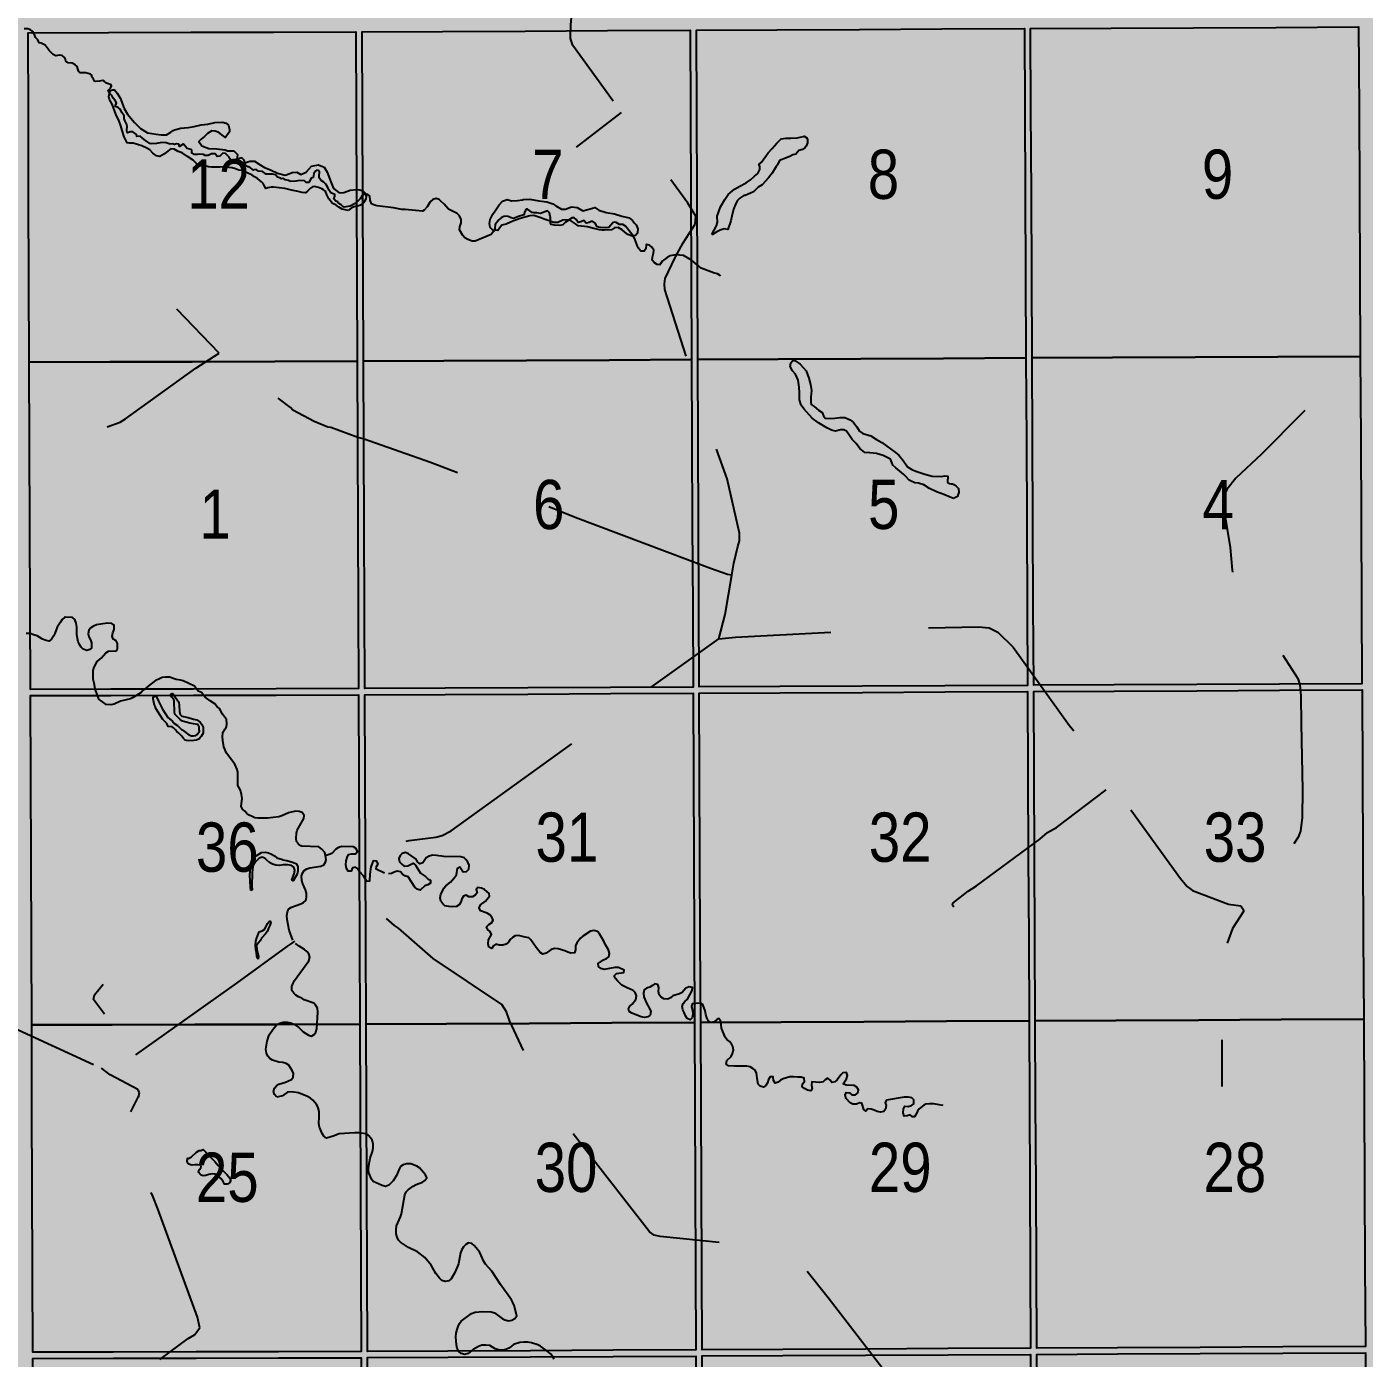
# Model space of a CAD drawing. Extents: x 403018 to 417191, y 6033193 to 6042673.
# Drawn here: x 415282.3 to 415499.8, y 6037159.3 to 6037375.8 of the extents above; entities that cross this region are included whole.
import ezdxf

# ---------------------------------------------------------------- set-up
doc = ezdxf.new("R2010")
doc.units = 0
doc.header["$LTSCALE"] = 5
doc.linetypes.add('DASHED2', pattern=[9.525, 6.35, -3.175])
for name, color, linetype in [('Quarters', 8, 'Continuous'), ('RoadSeg', 57, 'DASHED2'), ('T-WATER', 160, 'Continuous')]:
    doc.layers.add(name, color=color, linetype=linetype)
doc.layers.add('ROUTE-MAP-BACKGROUND-H', color=7, linetype='Continuous', true_color=0xf0ebff)
doc.styles.add('120', font='ARIALN.TTF', dxfattribs={"height": 13})

msp = doc.modelspace()

# ---------------------------------------------------------------- hatches: boundary and pattern name
at = {"layer": 'ROUTE-MAP-BACKGROUND-H'}
h = msp.add_hatch(color=256, dxfattribs=at)
h.dxf.hatch_style = 1
h.paths.add_polyline_path([(412923.423, 6037807.465), (416092.9, 6037807.465), (416092.9, 6035965.758), (412923.423, 6035965.758)])

# ---------------------------------------------------------------- linework, layer by layer
at = {"layer": 'Quarters'}
for points in [[(415335.998, 6037334.783), (415336.052, 6037321.391), (415322.637, 6037321.36), (415309.222, 6037321.329), (415295.807, 6037321.298), (415282.728, 6037321.267), (415282.678, 6037334.657), (415282.629, 6037348.046), (415282.58, 6037361.436), (415282.53, 6037374.826), (415295.605, 6037374.858), (415309.016, 6037374.891), (415322.426, 6037374.924), (415335.836, 6037374.957), (415335.89, 6037361.565), (415335.944, 6037348.174), (415335.998, 6037334.783)], [(415350.142, 6037321.461), (415337.056, 6037321.396), (415337.002, 6037334.788), (415336.948, 6037348.179), (415336.894, 6037361.57), (415336.84, 6037374.962), (415349.922, 6037375.027), (415363.339, 6037375.094), (415376.756, 6037375.161), (415390.173, 6037375.228), (415390.231, 6037361.837), (415390.29, 6037348.445), (415390.348, 6037335.053), (415390.407, 6037321.662), (415376.985, 6037321.595), (415363.564, 6037321.528), (415350.142, 6037321.461)], [(415404.498, 6037321.732), (415391.411, 6037321.667), (415391.353, 6037335.058), (415391.294, 6037348.45), (415391.236, 6037361.842), (415391.177, 6037375.233), (415404.259, 6037375.299), (415417.676, 6037375.366), (415431.093, 6037375.433), (415444.51, 6037375.5), (415444.573, 6037362.108), (415444.636, 6037348.716), (415444.699, 6037335.324), (415444.762, 6037321.932), (415431.341, 6037321.865), (415417.919, 6037321.799), (415404.498, 6037321.732)], [(415499.05, 6037335.585), (415499.118, 6037322.195), (415485.696, 6037322.13), (415472.275, 6037322.065), (415458.853, 6037322), (415445.766, 6037321.937), (415445.703, 6037335.329), (415445.64, 6037348.721), (415445.577, 6037362.113), (415445.514, 6037375.505), (415458.596, 6037375.566), (415472.013, 6037375.628), (415485.429, 6037375.69), (415498.846, 6037375.753), (415498.914, 6037362.363), (415498.982, 6037348.974), (415499.05, 6037335.585)], [(415404.734, 6037268.5), (415391.643, 6037268.435), (415391.586, 6037281.492), (415391.528, 6037294.883), (415391.47, 6037308.275), (415391.411, 6037321.667), (415404.498, 6037321.732), (415417.919, 6037321.799), (415431.341, 6037321.865), (415444.762, 6037321.932), (415444.825, 6037308.54), (415444.888, 6037295.148), (415444.951, 6037281.756), (415445.012, 6037268.699), (415431.586, 6037268.633), (415418.161, 6037268.566), (415404.734, 6037268.5)], [(415459.108, 6037268.77), (415446.017, 6037268.704), (415445.955, 6037281.761), (415445.892, 6037295.153), (415445.829, 6037308.545), (415445.766, 6037321.937), (415458.853, 6037322), (415472.275, 6037322.065), (415485.696, 6037322.13), (415499.118, 6037322.195), (415499.186, 6037308.806), (415499.254, 6037295.416), (415499.322, 6037282.027), (415499.388, 6037268.973), (415485.961, 6037268.905), (415472.535, 6037268.837), (415459.108, 6037268.77)], [(415336.213, 6037281.217), (415336.266, 6037268.161), (415322.846, 6037268.131), (415309.427, 6037268.102), (415296.008, 6037268.072), (415282.924, 6037268.043), (415282.876, 6037281.098), (415282.826, 6037294.488), (415282.777, 6037307.877), (415282.728, 6037321.267), (415295.807, 6037321.298), (415309.222, 6037321.329), (415322.637, 6037321.36), (415336.052, 6037321.391), (415336.105, 6037308), (415336.159, 6037294.608), (415336.213, 6037281.217)], [(415350.361, 6037268.23), (415337.27, 6037268.166), (415337.217, 6037281.222), (415337.164, 6037294.613), (415337.11, 6037308.005), (415337.056, 6037321.396), (415350.142, 6037321.461), (415363.564, 6037321.528), (415376.985, 6037321.595), (415390.407, 6037321.662), (415390.465, 6037308.27), (415390.524, 6037294.878), (415390.582, 6037281.487), (415390.639, 6037268.43), (415377.213, 6037268.363), (415363.787, 6037268.297), (415350.361, 6037268.23)], [(415404.978, 6037213.94), (415391.882, 6037213.875), (415391.823, 6037227.264), (415391.765, 6037240.653), (415391.706, 6037254.042), (415391.648, 6037267.431), (415404.739, 6037267.495), (415418.165, 6037267.562), (415431.591, 6037267.628), (415445.017, 6037267.695), (415445.08, 6037254.306), (415445.144, 6037240.917), (415445.207, 6037227.528), (415445.27, 6037214.14), (415431.839, 6037214.073), (415418.409, 6037214.007), (415404.978, 6037213.94)], [(415459.371, 6037214.21), (415446.275, 6037214.145), (415446.211, 6037227.533), (415446.148, 6037240.922), (415446.085, 6037254.311), (415446.022, 6037267.7), (415459.113, 6037267.765), (415472.54, 6037267.833), (415485.966, 6037267.9), (415499.393, 6037267.968), (415499.461, 6037254.579), (415499.529, 6037241.191), (415499.597, 6037227.802), (415499.665, 6037214.413), (415486.234, 6037214.345), (415472.802, 6037214.278), (415459.371, 6037214.21)], [(415336.431, 6037226.989), (415336.485, 6037213.601), (415323.061, 6037213.571), (415309.636, 6037213.541), (415296.212, 6037213.512), (415283.123, 6037213.483), (415283.074, 6037226.872), (415283.025, 6037240.261), (415282.976, 6037253.65), (415282.927, 6037267.039), (415296.012, 6037267.068), (415309.431, 6037267.097), (415322.85, 6037267.127), (415336.27, 6037267.156), (415336.323, 6037253.767), (415336.377, 6037240.378), (415336.431, 6037226.989)], [(415350.585, 6037213.67), (415337.489, 6037213.605), (415337.435, 6037226.995), (415337.381, 6037240.383), (415337.328, 6037253.772), (415337.274, 6037267.161), (415350.365, 6037267.226), (415363.791, 6037267.293), (415377.217, 6037267.359), (415390.643, 6037267.426), (415390.702, 6037254.037), (415390.76, 6037240.648), (415390.819, 6037227.259), (415390.877, 6037213.87), (415377.447, 6037213.804), (415364.016, 6037213.737), (415350.585, 6037213.67)], [(415336.646, 6037173.434), (415336.698, 6037160.38), (415323.269, 6037160.35), (415309.84, 6037160.32), (415296.411, 6037160.291), (415283.318, 6037160.262), (415283.27, 6037173.316), (415283.268, 6037173.784), (415283.221, 6037186.705), (415283.172, 6037200.094), (415283.123, 6037213.483), (415296.212, 6037213.512), (415309.636, 6037213.541), (415323.061, 6037213.571), (415336.485, 6037213.601), (415336.538, 6037200.212), (415336.592, 6037186.823), (415336.646, 6037173.434)], [(415350.803, 6037160.45), (415337.702, 6037160.385), (415337.65, 6037173.439), (415337.596, 6037186.828), (415337.543, 6037200.217), (415337.489, 6037213.605), (415350.585, 6037213.67), (415364.016, 6037213.737), (415377.447, 6037213.804), (415390.877, 6037213.87), (415390.936, 6037200.481), (415390.994, 6037187.092), (415391.053, 6037173.703), (415391.11, 6037160.65), (415377.674, 6037160.583), (415364.239, 6037160.516), (415350.803, 6037160.45)], [(415405.215, 6037160.72), (415392.114, 6037160.655), (415392.057, 6037173.708), (415391.999, 6037187.097), (415391.94, 6037200.486), (415391.882, 6037213.875), (415404.978, 6037213.94), (415418.409, 6037214.007), (415431.839, 6037214.073), (415445.27, 6037214.14), (415445.334, 6037200.751), (415445.397, 6037187.362), (415445.46, 6037173.973), (415445.522, 6037160.92), (415432.086, 6037160.853), (415418.651, 6037160.786), (415405.215, 6037160.72)], [(415459.627, 6037160.99), (415446.526, 6037160.925), (415446.464, 6037173.978), (415446.401, 6037187.367), (415446.338, 6037200.756), (415446.275, 6037214.145), (415459.371, 6037214.21), (415472.802, 6037214.278), (415486.234, 6037214.345), (415499.665, 6037214.413), (415499.733, 6037201.024), (415499.801, 6037187.635), (415499.869, 6037174.247), (415499.936, 6037161.193), (415486.499, 6037161.125), (415473.063, 6037161.058), (415459.627, 6037160.99)], [(415336.863, 6037119.209), (415336.917, 6037105.82), (415323.483, 6037105.79), (415310.05, 6037105.76), (415296.616, 6037105.73), (415283.517, 6037105.701), (415283.468, 6037119.09), (415283.419, 6037132.479), (415283.37, 6037145.868), (415283.321, 6037159.257), (415296.415, 6037159.286), (415309.844, 6037159.316), (415323.273, 6037159.346), (415336.702, 6037159.375), (415336.756, 6037145.986), (415336.81, 6037132.598), (415336.863, 6037119.209)], [(415351.027, 6037105.89), (415337.921, 6037105.825), (415337.868, 6037119.214), (415337.814, 6037132.603), (415337.76, 6037145.992), (415337.706, 6037159.38), (415350.807, 6037159.445), (415364.243, 6037159.512), (415377.679, 6037159.579), (415391.114, 6037159.645), (415391.173, 6037146.257), (415391.231, 6037132.868), (415391.29, 6037119.479), (415391.348, 6037106.09), (415377.908, 6037106.023), (415364.467, 6037105.956), (415351.027, 6037105.89)], [(415405.458, 6037106.16), (415392.353, 6037106.095), (415392.294, 6037119.484), (415392.236, 6037132.873), (415392.177, 6037146.262), (415392.119, 6037159.65), (415405.219, 6037159.715), (415418.655, 6037159.782), (415432.091, 6037159.849), (415445.527, 6037159.915), (415445.59, 6037146.527), (415445.653, 6037133.138), (415445.716, 6037119.749), (415445.78, 6037106.36), (415432.339, 6037106.294), (415418.899, 6037106.227), (415405.458, 6037106.16)], [(415459.89, 6037106.431), (415446.784, 6037106.365), (415446.721, 6037119.754), (415446.657, 6037133.143), (415446.594, 6037146.532), (415446.531, 6037159.92), (415459.632, 6037159.986), (415473.068, 6037160.053), (415486.504, 6037160.121), (415499.941, 6037160.189), (415500.009, 6037146.8), (415500.077, 6037133.411), (415500.145, 6037120.022), (415500.213, 6037106.634), (415486.772, 6037106.566), (415473.331, 6037106.498), (415459.89, 6037106.431)]]:
    msp.add_lwpolyline(points, close=True, dxfattribs=at)
at = {"layer": 'RoadSeg'}
for p, q in [((415371.69, 6037356.224), (415379.016, 6037361.852)), ((415299.23, 6037199.348), (415300.528, 6037201.946))]:
    msp.add_line(p, q, dxfattribs=at)
at = {"layer": 'RoadSeg', "flags": 128}
for points in [[(415394.834, 6037276.271), (415395.866, 6037280.234), (415396.932, 6037286.627), (415397.298, 6037288.592), (415397.947, 6037291.291), (415398.197, 6037292.222), (415398.197, 6037293.421), (415396.166, 6037302.278), (415393.202, 6037310.637), (415386.076, 6037333.081), (415385.976, 6037333.98), (415386.109, 6037334.846), (415387.741, 6037338.276), (415389.039, 6037340.673), (415390.971, 6037343.704), (415391.104, 6037344.969), (415389.805, 6037347.1), (415379.016, 6037361.852), (415371.091, 6037372.741), (415370.725, 6037373.907), (415370.758, 6037376.104), (415371.557, 6037384.862), (415371.557, 6037386.694), (415372.955, 6037408.405)], [(415295.4, 6037310.737), (415297.498, 6037311.503), (415298.364, 6037312.035), (415309.819, 6037320.26), (415313.582, 6037322.691), (415306.222, 6037330.384), (415305.057, 6037332.315), (415303.492, 6037332.049), (415301.594, 6037331.449), (415299.995, 6037330.783), (415297.731, 6037330.151), (415297.298, 6037330.117), (415294.667, 6037329.318), (415294.168, 6037329.518), (415293.835, 6037330.35)], [(415529.532, 6037279.768), (415531.863, 6037279.668), (415543.052, 6037280.134), (415536.459, 6037289.558), (415518.41, 6037315.998), (415517.777, 6037317.13), (415514.547, 6037320.793), (415511.617, 6037323.757), (415510.751, 6037324.49), (415509.119, 6037325.488), (415506.322, 6037326.82), (415505.223, 6037327.087), (415504.524, 6037327.02), (415503.292, 6037326.288), (415489.739, 6037313.034), (415483.045, 6037306.274), (415478.883, 6037302.412), (415477.418, 6037300.547), (415476.818, 6037299.215), (415476.752, 6037298.382), (415477.95, 6037291.123), (415478.283, 6037287.426), (415478.683, 6037285.795), (415483.245, 6037278.735), (415483.978, 6037277.303), (415484.444, 6037276.837), (415488.973, 6037269.811), (415489.306, 6037268.778), (415489.439, 6037267.014), (415489.506, 6037262.451), (415489.706, 6037251.729), (415489.639, 6037247.2), (415489.406, 6037244.969), (415489.04, 6037244.004), (415487.841, 6037242.272), (415483.778, 6037237.343), (415480.448, 6037233.514), (415479.716, 6037232.848)], [(415396.932, 6037286.627), (415396.266, 6037286.727), (415393.502, 6037287.726), (415371.49, 6037296.018), (415365.596, 6037298.349), (415362.2, 6037299.548), (415347.947, 6037304.909), (415337.025, 6037308.772), (415336.126, 6037309.005), (415331.73, 6037310.637), (415331.264, 6037310.67), (415329.066, 6037311.602), (415325.57, 6037313.467), (415325.203, 6037313.867), (415313.582, 6037322.691)], [(415371.331, 6037049.868), (415370.625, 6037058.023), (415370.592, 6037058.889), (415370.891, 6037059.422), (415371.924, 6037059.588), (415381.214, 6037058.989), (415381.78, 6037059.155), (415387.175, 6037058.955), (415388.207, 6037059.055), (415389.672, 6037058.822), (415423.206, 6037057.423), (415424.304, 6037057.657), (415425.77, 6037058.955), (415426.602, 6037059.988), (415428.534, 6037063.384), (415429.532, 6037064.583), (415430.298, 6037065.249), (415431.597, 6037066.381), (415443.985, 6037075.439), (415470.225, 6037094.42), (415461.501, 6037105.709), (415460.901, 6037106.241), (415459.403, 6037108.439), (415438.357, 6037135.745), (415412.583, 6037169.112), (415408.221, 6037174.573), (415406.655, 6037176.138), (415405.523, 6037176.904), (415404.324, 6037177.303), (415397.098, 6037177.87), (415385.277, 6037179.068), (415384.344, 6037179.302), (415383.545, 6037179.834), (415366.962, 6037201.113), (415365.23, 6037204.31), (415363.665, 6037208.106), (415360.801, 6037214.2), (415360.335, 6037215.632), (415359.569, 6037216.797), (415348.414, 6037224.29), (415342.753, 6037229.218), (415342.087, 6037229.651), (415338.191, 6037233.181), (415338.89, 6037233.68), (415339.956, 6037235.345), (415340.588, 6037237.31), (415340.688, 6037237.676), (415340.888, 6037238.343), (415340.988, 6037238.642), (415341.92, 6037241.839), (415342.653, 6037242.838), (415343.485, 6037243.271), (415344.484, 6037243.471), (415348.813, 6037244.004), (415349.846, 6037244.303), (415351.311, 6037245.036), (415374.62, 6037261.819), (415394.834, 6037276.271), (415397.531, 6037276.537), (415424.504, 6037277.969), (415437.025, 6037278.236), (415438.79, 6037278.036), (415440.188, 6037277.37), (415442.686, 6037274.906), (415451.81, 6037262.252), (415453.309, 6037260.354), (415453.808, 6037259.954), (415454.175, 6037259.122), (415458.903, 6037252.528), (415469.859, 6037237.277), (415470.991, 6037235.978), (415471.824, 6037235.345), (415477.684, 6037233.114), (415479.716, 6037232.848), (415480.149, 6037232.215), (415480.148, 6037231.916), (415478.35, 6037229.185), (415476.685, 6037224.523), (415476.419, 6037221.959), (415476.585, 6037220.593), (415476.619, 6037203.477)], [(415433.062, 6037232.615), (415432.796, 6037232.948), (415432.896, 6037233.281), (415435.36, 6037235.212), (415436.725, 6037236.111), (415447.015, 6037243.67), (415448.28, 6037244.769), (415449.712, 6037245.602), (415458.903, 6037252.528)], [(415300.062, 6037208.605), (415316.479, 6037220.294), (415324.671, 6037226.255), (415325.47, 6037226.801), (415326.01, 6037227.169), (415333.096, 6037232.082), (415334.794, 6037232.582), (415337.558, 6037232.815), (415338.191, 6037233.181)], [(415268.794, 6037224.057), (415267.794, 6037223.491), (415272.889, 6037218.629), (415277.218, 6037214.766), (415280.249, 6037213.034), (415294.468, 6037206.441), (415296.199, 6037206.674), (415297.631, 6037207.074), (415300.062, 6037208.605), (415293.169, 6037217.63), (415293.335, 6037218.362), (415294.734, 6037220.127)], [(415299.296, 6037125.955), (415298.164, 6037127.686), (415292.27, 6037134.879), (415289.14, 6037138.975), (415287.308, 6037141.673), (415285.51, 6037143.637), (415284.844, 6037144.669), (415287.142, 6037146.568), (415296.266, 6037153.394), (415308.587, 6037162.518), (415309.586, 6037163.118), (415310.452, 6037164.217), (415310.086, 6037165.982), (415303.625, 6037183.597), (415302.793, 6037185.628), (415300.628, 6037191.456), (415300.229, 6037193.454), (415300.528, 6037201.946), (415300.628, 6037202.511), (415300.395, 6037202.978), (415295.9, 6037205.342), (415294.468, 6037206.441)]]:
    msp.add_lwpolyline(points, dxfattribs=at)
at = {"layer": 'T-WATER'}
for points in [[(415395.113, 6037335.256), (415395.055, 6037335.356), (415394.636, 6037335.629), (415393.944, 6037335.753), (415391.972, 6037336.557), (415391.557, 6037336.836), (415390.39, 6037337.814), (415389.107, 6037338.603), (415387.778, 6037338.707), (415386.912, 6037338.519), (415386.418, 6037338.257), (415385.603, 6037337.657), (415385.376, 6037337.213), (415385.241, 6037337.098), (415384.799, 6037337.14), (415384.361, 6037337.382), (415383.988, 6037337.836), (415384.031, 6037338.332), (415384.233, 6037338.958), (415384.255, 6037339.463), (415383.953, 6037339.963), (415383.577, 6037340.27), (415383.14, 6037340.38), (415383.046, 6037340.325), (415382.98, 6037339.701), (415382.699, 6037339.315), (415382.223, 6037339.312), (415382.088, 6037339.379), (415381.796, 6037339.77), (415381.576, 6037340.219), (415381.156, 6037341.291), (415380.91, 6037341.784), (415379.658, 6037343.385), (415379.22, 6037343.612), (415378.677, 6037343.624), (415378.169, 6037343.949), (415377.883, 6037344.021), (415377.617, 6037343.912), (415376.954, 6037343.173), (415376.864, 6037343.136), (415376.368, 6037343.097), (415375.572, 6037343.122), (415375.073, 6037343.256), (415374.739, 6037343.832), (415374.329, 6037344.116), (415374.084, 6037344.125), (415373.731, 6037343.961), (415373.288, 6037343.877), (415372.909, 6037344.271), (415372.404, 6037344.047), (415371.961, 6037343.965), (415371.622, 6037344.453), (415371.276, 6037344.769), (415370.999, 6037344.744), (415369.921, 6037344.016), (415369.449, 6037343.606), (415368.97, 6037343.466), (415368.142, 6037343.502), (415367.595, 6037343.637), (415367.488, 6037343.871), (415367.458, 6037344.788), (415367.405, 6037344.919), (415367.321, 6037345.522), (415366.995, 6037345.844), (415365.819, 6037345.448), (415365.238, 6037345.557), (415364.736, 6037345.552), (415364.467, 6037345.608), (415363.705, 6037346.103), (415363.514, 6037346.126), (415363.298, 6037345.771), (415363.133, 6037345.21), (415362.085, 6037344.905), (415361.616, 6037344.642), (415361.453, 6037344.608), (415361.047, 6037344.709), (415360.594, 6037344.913), (415360.096, 6037344.985), (415359.859, 6037344.938), (415359.47, 6037344.73), (415359.094, 6037344.42), (415358.461, 6037343.661), (415358.401, 6037342.959), (415358.216, 6037342.495), (415357.822, 6037342.008), (415355.243, 6037340.939), (415354.73, 6037340.938), (415354.048, 6037341.187), (415353.558, 6037341.479), (415353.23, 6037341.853), (415352.666, 6037342.748), (415352.726, 6037343.241), (415352.97, 6037343.925), (415352.943, 6037344.426), (415352.681, 6037345.042), (415352.27, 6037345.411), (415350.871, 6037346.122), (415350.167, 6037346.968), (415349.595, 6037347.51), (415349.358, 6037347.685), (415348.879, 6037347.838), (415348.351, 6037347.699), (415347.893, 6037347.332), (415347.393, 6037346.521), (415346.955, 6037345.957), (415346.649, 6037345.816), (415343.85, 6037346.095), (415343.302, 6037346.101), (415341.932, 6037346.333), (415339.31, 6037346.658), (415338.831, 6037346.791), (415338.376, 6037347.001), (415338.144, 6037347.607), (415338.078, 6037348.251), (415337.798, 6037348.503), (415337.497, 6037348.558), (415337.186, 6037348.547), (415336.868, 6037348.349), (415336.772, 6037348.253), (415336.546, 6037347.804), (415335.838, 6037347.116), (415334.915, 6037346.593), (415333.914, 6037346.464), (415333.744, 6037346.507), (415333.416, 6037346.855), (415332.961, 6037347.1), (415332.877, 6037347.319), (415332.579, 6037347.41), (415332.219, 6037347.784), (415332.396, 6037348.22), (415332.425, 6037348.529), (415331.772, 6037348.784), (415331.414, 6037349.248), (415331.194, 6037349.761), (415330.938, 6037350.176), (415330.62, 6037350.526), (415330.187, 6037350.811), (415329.96, 6037351.049), (415329.871, 6037351.213), (415329.852, 6037351.51), (415329.888, 6037352.223), (415329.753, 6037352.391), (415329.464, 6037352.446), (415329.272, 6037352.309), (415328.974, 6037351.917), (415328.902, 6037351.282), (415328.555, 6037351.143), (415328.26, 6037350.552), (415328.162, 6037350.471), (415327.759, 6037350.492), (415327.471, 6037350.732), (415326.669, 6037350.775), (415326.075, 6037350.677), (415325.197, 6037350.654), (415324.875, 6037350.806), (415324.405, 6037350.898), (415324.351, 6037350.886), (415323.939, 6037351.142), (415323.695, 6037351.035), (415323.554, 6037351.154), (415323.086, 6037351.334), (415322.748, 6037351.73), (415322.258, 6037351.814), (415321.269, 6037351.815), (415320.656, 6037352.26), (415320.018, 6037352.299), (415319.632, 6037352.588), (415319.251, 6037352.549), (415319.169, 6037352.464), (415318.495, 6037353.022), (415318.286, 6037353.027), (415317.921, 6037353.158), (415317.647, 6037354.109), (415317.289, 6037354.46), (415316.372, 6037354.213), (415315.522, 6037354.11), (415315.254, 6037354.49), (415315.254, 6037354.574), (415314.628, 6037355.192), (415314.217, 6037355.219), (415314.034, 6037355.098), (415313.721, 6037354.728), (415313.275, 6037354.718), (415312.961, 6037355.102), (415312.857, 6037355.126), (415312.355, 6037355.101), (415311.81, 6037354.834), (415311.308, 6037354.83), (415311.033, 6037355.024), (415310.353, 6037355.054), (415310.063, 6037354.997), (415309.525, 6037354.999), (415309.143, 6037355.236), (415309.14, 6037355.73), (415309.037, 6037355.812), (415308.38, 6037355.978), (415307.831, 6037356.673), (415307.77, 6037356.692), (415307.154, 6037356.345), (415307.06, 6037356.694), (415306.643, 6037356.729), (415306.334, 6037356.652), (415306.023, 6037356.773), (415305.624, 6037356.687), (415304.991, 6037356.938), (415304.285, 6037356.946), (415303.425, 6037356.784), (415302.565, 6037356.758), (415302.329, 6037356.819), (415301.624, 6037357.304), (415301.151, 6037357.656), (415300.787, 6037358.016), (415300.215, 6037357.958), (415300.144, 6037358.27), (415299.561, 6037358.702), (415299.085, 6037358.706), (415299.033, 6037358.634), (415298.711, 6037358.535), (415298.626, 6037358.619), (415298.581, 6037358.972), (415298.627, 6037359.58), (415298.594, 6037359.897), (415298.247, 6037360.521), (415298.154, 6037360.874), (415298.15, 6037361.328), (415297.763, 6037361.866), (415297.549, 6037362.339), (415297.189, 6037362.659), (415296.715, 6037362.796), (415296.886, 6037363.404), (415296.706, 6037363.819), (415296.386, 6037364.191), (415296.14, 6037364.63), (415295.799, 6037364.99), (415295.584, 6037365.328), (415295.585, 6037365.467), (415295.955, 6037365.801), (415296.09, 6037366.197), (415296.044, 6037366.321), (415295.275, 6037366.631), (415294.902, 6037366.967), (415294.691, 6037367.061), (415294.134, 6037366.941), (415293.547, 6037366.891), (415293.322, 6037366.954), (415293.194, 6037367.28), (415292.918, 6037367.671), (415292.899, 6037367.922), (415292.666, 6037368.089), (415291.935, 6037368.284), (415290.979, 6037368.293), (415290.908, 6037368.332), (415290.739, 6037368.551), (415290.52, 6037369.314), (415290.141, 6037369.662), (415289.686, 6037369.868), (415289.075, 6037369.93), (415288.685, 6037370.211), (415288.622, 6037370.494), (415288.495, 6037370.712), (415288.069, 6037371.09), (415287.607, 6037371.193), (415287.045, 6037371.069), (415286.592, 6037371.281), (415285.984, 6037371.904), (415285.297, 6037372.784), (415284.66, 6037373.129), (415284.332, 6037373.184), (415284.1, 6037373.669), (415283.762, 6037374.039), (415283.594, 6037374.556), (415283.297, 6037375.043), (415282.943, 6037375.289), (415282.52, 6037375.43), (415281.893, 6037375.44)], [(415296.555, 6037278.334), (415296.508, 6037278.462), (415296.134, 6037278.775), (415295.422, 6037278.797), (415293.659, 6037278.524), (415293.158, 6037278.318), (415292.732, 6037278.054), (415292.422, 6037277.696), (415292.312, 6037277.073), (415292.425, 6037276.586), (415292.688, 6037276.109), (415292.843, 6037275.633), (415292.843, 6037274.766), (415292.557, 6037274.514), (415292.07, 6037274.392), (415291.491, 6037274.587), (415291.163, 6037274.935), (415290.887, 6037275.335), (415290.703, 6037275.799), (415290.461, 6037276.927), (415290.442, 6037278.172), (415290.356, 6037278.797), (415290.124, 6037279.408), (415289.763, 6037279.735), (415288.575, 6037279.77), (415288.433, 6037279.731), (415288.075, 6037279.415), (415287.822, 6037278.961), (415287.243, 6037278.152), (415286.889, 6037277.114), (415286.654, 6037276.674), (415286.354, 6037276.215), (415285.978, 6037275.907), (415285.458, 6037275.971), (415284.865, 6037276.23), (415284.035, 6037276.765), (415283.423, 6037276.906), (415282.943, 6037277.104), (415282.242, 6037277.138)], [(415297.094, 6037274.621), (415297.093, 6037275.494), (415296.845, 6037275.928), (415296.373, 6037276.202), (415296.231, 6037276.679), (415296.314, 6037277.234), (415296.544, 6037277.768), (415296.555, 6037278.334)], [(415301.661, 6037268.237), (415301.262, 6037267.896), (415300.928, 6037267.547), (415299.643, 6037266.719), (415299.181, 6037266.53), (415297.544, 6037266.112), (415296.551, 6037265.619), (415295.973, 6037265.528), (415295.259, 6037265.562), (415294.018, 6037266.465), (415293.447, 6037268.137), (415293.281, 6037269.05), (415293.126, 6037269.68), (415293.127, 6037271.103), (415293.28, 6037271.653), (415293.779, 6037272.589), (415294.413, 6037273.142), (415295.16, 6037273.983), (415295.633, 6037274.239), (415296.773, 6037274.288), (415296.874, 6037274.336), (415297.094, 6037274.621)], [(415307.339, 6037269.524), (415306.627, 6037269.641), (415305.517, 6037270.006), (415304.816, 6037270.042), (415304.321, 6037269.962), (415303.794, 6037269.686), (415303.239, 6037269.493), (415302.049, 6037268.568), (415301.661, 6037268.237)], [(415314.482, 6037261.474), (415314.546, 6037261.571), (415314.734, 6037261.837), (415314.817, 6037261.955), (415314.874, 6037262.449), (415314.815, 6037263.131), (415314.168, 6037263.994), (415313.656, 6037264.918), (415313.294, 6037265.233), (415312.897, 6037265.713), (415312.143, 6037266.172), (415311.347, 6037266.767), (415310.712, 6037267.556), (415310.192, 6037267.763), (415309.614, 6037268.591), (415307.756, 6037269.455), (415307.339, 6037269.524)], [(415330.873, 6037240.988), (415330.765, 6037241.499), (415330.305, 6037242.077), (415329.801, 6037242.425), (415327.062, 6037242.552), (415326.885, 6037242.596), (415326.495, 6037242.901), (415326.187, 6037243.322), (415326.133, 6037243.815), (415326.154, 6037244.688), (415326.283, 6037245.171), (415327.365, 6037247.033), (415327.416, 6037247.537), (415327.087, 6037248.016), (415326.582, 6037248.212), (415326.082, 6037248.221), (415325.287, 6037248.102), (415324.852, 6037247.972), (415323.814, 6037247.469), (415323.299, 6037247.301), (415321.44, 6037247.082), (415319.958, 6037247.077), (415319.41, 6037247.18), (415318.945, 6037247.363), (415318.505, 6037247.614), (415318.091, 6037247.883), (415317.801, 6037248.256), (415317.423, 6037248.567), (415317.27, 6037248.76), (415317.203, 6037249.042), (415317.331, 6037250.289), (415317.241, 6037250.93), (415317.054, 6037251.656), (415316.634, 6037252.421), (415316.626, 6037254.544), (415316.512, 6037255.03), (415316.126, 6037255.898), (415314.822, 6037257.676), (415314.36, 6037258.689), (415314.175, 6037259.711), (415314.152, 6037260.323), (415314.221, 6037260.988), (415314.278, 6037261.167), (415314.37, 6037261.305), (415314.482, 6037261.474)], [(415340.479, 6037238.156), (415339.113, 6037238.837), (415339.205, 6037239.241), (415339.436, 6037239.684), (415339.184, 6037240.131), (415338.663, 6037240.178), (415338.267, 6037239.211), (415338.085, 6037237.98), (415338.05, 6037236.841), (415337.632, 6037236.811), (415337.085, 6037237.71), (415336.429, 6037238.436), (415336.142, 6037238.843), (415335.764, 6037239.134), (415335.259, 6037239.005), (415335.064, 6037238.51), (415334.582, 6037238.498), (415334.316, 6037238.927), (415334.177, 6037239.495), (415334.242, 6037240.154), (415334.385, 6037240.73), (415334.603, 6037241.189), (415335.137, 6037241.324), (415335.793, 6037241.323), (415336.079, 6037241.679), (415335.849, 6037242.156), (415335.439, 6037242.421), (415333.537, 6037242.51), (415333.026, 6037242.335), (415332.591, 6037242.077), (415331.922, 6037241.334), (415330.873, 6037240.988)], [(415431.324, 6037200.392), (415429.738, 6037200.659), (415429.088, 6037200.676), (415428.488, 6037200.589), (415428.173, 6037200.458), (415427.427, 6037199.846), (415427.143, 6037199.443), (415426.934, 6037198.978), (415426.66, 6037198.56), (415426.296, 6037198.561), (415425.931, 6037198.873), (415425.461, 6037198.703), (415424.961, 6037198.659), (415424.787, 6037199.173), (415424.834, 6037199.815), (415425.056, 6037200.278), (415425.621, 6037200.231), (415426.168, 6037200.367), (415426.541, 6037200.663), (415426.545, 6037201.299), (415426.201, 6037201.622), (415425.642, 6037201.749), (415424.988, 6037201.757), (415422.117, 6037201.25), (415421.847, 6037200.873), (415422.037, 6037200.389), (415421.951, 6037199.805), (415421.671, 6037199.405), (415421.133, 6037199.293), (415420.566, 6037199.398), (415420.109, 6037199.61), (415419.589, 6037199.766), (415419.054, 6037199.848), (415418.754, 6037199.46), (415418.43, 6037199.723), (415418.104, 6037200.74), (415417.685, 6037200.836), (415417.236, 6037200.594), (415416.614, 6037200.576), (415416.177, 6037200.81), (415415.53, 6037201.543), (415415.357, 6037202.047), (415415.543, 6037202.518), (415416.052, 6037202.432), (415416.439, 6037202.118), (415417.05, 6037202.1), (415417.429, 6037202.422), (415417.564, 6037202.935), (415417.265, 6037203.338), (415416.857, 6037203.618), (415415.525, 6037203.678), (415415.068, 6037203.892), (415415.592, 6037204.737), (415415.762, 6037205.256), (415415.562, 6037205.741), (415414.98, 6037205.695), (415414.641, 6037205.351), (415414.052, 6037204.57), (415413.696, 6037204.235), (415413.18, 6037204.12), (415412.908, 6037204.519), (415412.569, 6037204.828), (415412.14, 6037204.56), (415411.779, 6037204.226), (415411.223, 6037204.11), (415409.978, 6037204.206), (415409.883, 6037203.664), (415410.011, 6037203.124), (415409.78, 6037202.753), (415409.248, 6037202.895), (415408.772, 6037203.121), (415408.389, 6037203.409), (415408.419, 6037203.914), (415408.744, 6037204.285), (415408.729, 6037204.821), (415408.212, 6037204.973), (415407.602, 6037204.974), (415406.992, 6037205.044), (415406.38, 6037205.021), (415405.289, 6037204.716), (415404.835, 6037204.478), (415404.473, 6037204.163), (415403.967, 6037204.006), (415403.735, 6037204.443), (415403.665, 6037205.059), (415403.172, 6037205.043), (415402.912, 6037204.6), (415402.746, 6037204.067), (415402.47, 6037203.644), (415402.075, 6037203.352), (415401.568, 6037203.518), (415401.235, 6037203.874), (415401.112, 6037204.422), (415400.967, 6037205.644), (415400.757, 6037206.105), (415400.372, 6037206.404), (415399.942, 6037206.652), (415399.372, 6037206.758), (415397.341, 6037206.763), (415396.403, 6037206.822), (415396.052, 6037207.092), (415396.138, 6037207.683), (415396.85, 6037208.329), (415397.059, 6037208.83), (415397.194, 6037209.372), (415397.11, 6037209.975), (415396.875, 6037210.424), (415396.552, 6037210.804), (415396.156, 6037211.107), (415395.855, 6037211.481), (415395.244, 6037212.932), (415395.228, 6037213.566), (415395.128, 6037214.157), (415394.857, 6037214.553), (415394.432, 6037214.316), (415394.072, 6037213.967), (415393.485, 6037213.889), (415393.125, 6037214.216), (415392.889, 6037214.651), (415392.706, 6037215.173), (415392.601, 6037215.748), (415392.243, 6037216.802), (415391.766, 6037217.004), (415390.499, 6037216.923), (415390.391, 6037216.433), (415390.566, 6037215.882), (415390.609, 6037215.226), (415390.51, 6037214.642), (415390.166, 6037214.316), (415389.693, 6037214.536), (415389.422, 6037214.976), (415389.221, 6037215.48), (415388.963, 6037215.923), (415388.848, 6037216.487), (415389.054, 6037216.99), (415389.365, 6037217.348), (415389.765, 6037217.658), (415390.471, 6037219.082), (415390.536, 6037219.571), (415390.003, 6037219.664), (415389.486, 6037219.473), (415388.862, 6037218.764), (415388.421, 6037218.521), (415387.379, 6037218.205), (415386.979, 6037217.885), (415386.524, 6037217.673), (415385.899, 6037217.705), (415385.454, 6037217.986), (415385.157, 6037218.358), (415385.006, 6037218.904), (415385.061, 6037219.543), (415384.932, 6037220.078), (415384.413, 6037220.179), (415384.045, 6037219.876), (415383.618, 6037219.63), (415383.094, 6037219.475), (415382.701, 6037219.186), (415382.608, 6037218.647), (415382.664, 6037218.043), (415383.057, 6037217.048), (415383.559, 6037216.138), (415383.767, 6037215.649), (415383.669, 6037215.067), (415383.272, 6037214.796), (415382.726, 6037214.677), (415382.184, 6037214.826), (415380.684, 6037215.418), (415380.26, 6037215.675), (415380.141, 6037216.093), (415380.371, 6037216.533), (415380.727, 6037216.845), (415381.347, 6037217.612), (415381.428, 6037218.203), (415381.247, 6037218.735), (415380.908, 6037219.061), (415379.929, 6037219.49), (415379.05, 6037219.957), (415378.351, 6037220.65), (415378.044, 6037221.044), (415377.824, 6037221.489), (415378.174, 6037221.83), (415379.378, 6037221.992), (415379.449, 6037222.367), (415378.505, 6037222.799), (415377.915, 6037222.847), (415376.19, 6037222.52), (415375.654, 6037222.673), (415375.256, 6037222.962), (415375.232, 6037223.464), (415376.062, 6037224.069), (415376.558, 6037224.272), (415376.94, 6037224.557), (415377.053, 6037225.108), (415376.906, 6037225.671), (415376.403, 6037226.502), (415376.206, 6037226.978), (415375.431, 6037228.29), (415375.089, 6037228.656), (415374.538, 6037228.819), (415373.987, 6037228.714), (415372.726, 6037227.907), (415372.362, 6037227.598), (415371.725, 6037226.837), (415371.55, 6037226.325), (415371.514, 6037225.7), (415371.366, 6037225.2), (415370.785, 6037225.126), (415370.265, 6037225.298), (415369.823, 6037225.54), (415369.242, 6037225.668), (415368.721, 6037225.85), (415368.128, 6037225.924), (415367.6, 6037225.735), (415366.77, 6037225.14), (415366.231, 6037225.013), (415365.792, 6037225.253), (415365.157, 6037226.059), (415364.295, 6037227.308), (415363.925, 6037227.642), (415363.325, 6037227.742), (415362.281, 6037228.048), (415361.72, 6037227.951), (415361.263, 6037227.699), (415360.927, 6037227.366), (415360.654, 6037226.957), (415360.266, 6037226.637), (415359.741, 6037226.455), (415359.138, 6037226.463), (415358.606, 6037226.612), (415358.21, 6037226.338), (415357.923, 6037225.935), (415357.428, 6037226.11), (415357.331, 6037226.683), (415357.375, 6037227.31), (415357.853, 6037228.201), (415357.647, 6037228.66), (415357.255, 6037228.961), (415357.071, 6037229.449), (415357.422, 6037229.833), (415357.875, 6037230.091), (415358.127, 6037230.519), (415357.903, 6037230.988), (415357.606, 6037231.4), (415357.145, 6037231.653), (415356.105, 6037232.045), (415355.889, 6037232.508), (415356.095, 6037233.015), (415356.903, 6037233.622), (415357.549, 6037234.395), (415357.497, 6037234.876), (415356.741, 6037235.507), (415356.24, 6037235.724), (415355.668, 6037235.855), (415355.38, 6037235.493), (415355.547, 6037234.969), (415355.24, 6037234.559), (415354.777, 6037234.333), (415354.201, 6037234.319), (415353.768, 6037234.563), (415353.311, 6037234.445), (415353.073, 6037233.968), (415352.908, 6037233.438), (415352.642, 6037232.99), (415352.187, 6037232.766), (415351.569, 6037232.7), (415350.919, 6037232.726), (415350.313, 6037232.834), (415349.943, 6037233.169), (415349.663, 6037233.599), (415349.518, 6037234.162), (415349.661, 6037234.72), (415349.89, 6037235.215), (415350.132, 6037235.704), (415350.453, 6037236.079), (415351.209, 6037236.715), (415351.868, 6037237.464), (415352.159, 6037237.872), (415352.322, 6037238.984), (415352.722, 6037239.18), (415353.278, 6037238.387), (415353.83, 6037238.44), (415354.171, 6037238.818), (415354.259, 6037239.438), (415354.052, 6037239.933), (415353.771, 6037240.318), (415353.409, 6037240.649), (415352.877, 6037240.806), (415350.146, 6037240.846), (415348.911, 6037241.046), (415348.29, 6037241.074), (415347.732, 6037240.933), (415347.273, 6037240.679), (415346.723, 6037239.863), (415346.235, 6037239.701), (415345.859, 6037240.024), (415345.604, 6037240.437), (415344.366, 6037241.319), (415343.869, 6037241.533), (415343.343, 6037241.378), (415343.033, 6037241.012), (415342.832, 6037240.535), (415342.943, 6037239.982), (415343.282, 6037239.608), (415343.677, 6037239.325), (415344.249, 6037239.361), (415345.166, 6037239.773), (415345.528, 6037239.446), (415346.327, 6037238.159), (415347.169, 6037237.616), (415347.547, 6037237.263), (415347.975, 6037237.005), (415347.971, 6037236.534), (415347.55, 6037236.253), (415347.04, 6037236.086), (415346.297, 6037235.412), (415345.795, 6037235.564), (415345.425, 6037235.881), (415344.338, 6037237.567), (415343.808, 6037237.71), (415343.388, 6037238.005), (415343.062, 6037238.375), (415342.56, 6037238.512), (415342.042, 6037238.348), (415341.615, 6037238.104), (415341.14, 6037238.045)], [(415327.831, 6037238.846), (415328.345, 6037239.013), (415330.12, 6037239.296), (415330.61, 6037239.534), (415330.902, 6037239.923), (415330.993, 6037240.334), (415330.873, 6037240.988)], [(415324.694, 6037231.884), (415324.811, 6037232.136), (415324.92, 6037232.371), (415325.341, 6037232.641), (415326.857, 6037233.153), (415327.33, 6037233.395), (415327.69, 6037233.712), (415327.806, 6037234.274), (415327.784, 6037234.926), (415327.617, 6037235.46), (415327.178, 6037236.43), (415327.031, 6037236.981), (415327, 6037237.658), (415327.154, 6037238.177), (415327.396, 6037238.606), (415327.831, 6037238.846)], [(415325.593, 6037227.256), (415325.007, 6037228.891), (415324.651, 6037230.627), (415324.627, 6037231.253), (415324.694, 6037231.884)], [(415325.611, 6037220.272), (415325.851, 6037220.725), (415328.204, 6037223.931), (415328.341, 6037224.497), (415328.174, 6037225.017), (415327.831, 6037225.403), (415327.453, 6037225.748), (415326.595, 6037226.285), (415326.002, 6037226.732)], [(415322.993, 6037201.727), (415322.577, 6037202.151), (415322.412, 6037202.649), (415322.585, 6037203.188), (415322.906, 6037203.576), (415323.281, 6037203.873), (415324.401, 6037204.182), (415325.359, 6037204.623), (415325.651, 6037204.999), (415325.683, 6037205.589), (415325.46, 6037206.085), (415324.909, 6037206.93), (415324.505, 6037207.234), (415323.967, 6037207.368), (415323.299, 6037207.419), (415322.264, 6037207.771), (415321.848, 6037208.026), (415321.523, 6037208.428), (415321.293, 6037208.913), (415321.215, 6037209.524), (415321.392, 6037210.829), (415321.752, 6037211.89), (415322.304, 6037212.738), (415322.983, 6037213.527), (415323.47, 6037213.771), (415324.012, 6037213.953), (415324.68, 6037213.959), (415325.23, 6037213.826), (415325.747, 6037213.603), (415326.571, 6037213.052), (415327.281, 6037212.387), (415327.681, 6037212.092), (415328.107, 6037211.807), (415328.627, 6037211.664), (415329.058, 6037211.914), (415329.331, 6037212.331), (415329.488, 6037212.842), (415329.637, 6037215.555), (415329.573, 6037216.2), (415329.329, 6037216.641), (415329.016, 6037217.035), (415327.425, 6037217.564), (415327.023, 6037217.853), (415326.526, 6037218.053), (415326.074, 6037218.349), (415325.722, 6037218.673), (415325.425, 6037219.059), (415325.42, 6037219.705), (415325.611, 6037220.272)], [(415329.869, 6037198.561), (415329.834, 6037199.429), (415329.71, 6037200.02), (415329.482, 6037200.501), (415328.832, 6037201.261), (415328.452, 6037201.58), (415327.98, 6037201.86), (415326.518, 6037202.447), (415325.315, 6037202.625), (415324.704, 6037202.533), (415323.878, 6037201.956), (415322.993, 6037201.727)], [(415368.058, 6037159.158), (415367.784, 6037159.622), (415367.445, 6037160.02), (415367.087, 6037160.339), (415365.853, 6037161.226), (415365.392, 6037161.456), (415364.365, 6037161.808), (415363.793, 6037161.909), (415363.117, 6037161.924), (415362.472, 6037161.858), (415361.462, 6037161.512), (415361.096, 6037161.168), (415360.701, 6037160.9), (415360.23, 6037160.696), (415359.647, 6037160.618), (415359.008, 6037160.662), (415358.48, 6037160.821), (415357.593, 6037161.344), (415356.959, 6037161.422), (415356.314, 6037161.399), (415355.788, 6037161.204), (415354.894, 6037160.7), (415354.064, 6037160.067), (415353.542, 6037159.906), (415352.97, 6037160.079), (415352.549, 6037160.407), (415352.284, 6037160.856), (415352.17, 6037161.441), (415352.103, 6037162.733), (415352.157, 6037163.388), (415352.269, 6037163.955), (415352.439, 6037164.472), (415352.677, 6037164.949), (415352.97, 6037165.333), (415354.636, 6037166.581), (415355.198, 6037166.762), (415356.486, 6037166.903), (415357.826, 6037166.841), (415358.352, 6037166.648), (415359.616, 6037165.766), (415360.061, 6037165.51), (415360.637, 6037165.393), (415361.206, 6037165.488), (415361.681, 6037165.757), (415361.968, 6037166.169), (415361.553, 6037167.878), (415361.361, 6037168.366), (415361.115, 6037168.795), (415359.315, 6037171.286), (415357.93, 6037173.459), (415356.923, 6037174.578), (415356.617, 6037175.01), (415355.966, 6037176.478), (415355.394, 6037177.255), (415355.065, 6037177.609), (415354.655, 6037177.924), (415354.125, 6037178.053), (415353.683, 6037177.763), (415353.322, 6037177.382), (415353.041, 6037176.964), (415352.842, 6037176.427), (415352.513, 6037174.644), (415352.32, 6037174.092), (415351.861, 6037173.119), (415351.312, 6037172.2), (415350.933, 6037171.865), (415350.346, 6037171.777), (415349.777, 6037171.938), (415349.435, 6037172.301), (415348.848, 6037173.076), (415348.052, 6037174.446), (415347.044, 6037175.657), (415345.862, 6037176.584), (415344.375, 6037177.265), (415343.103, 6037178.141), (415342.773, 6037178.482), (415342.542, 6037178.962), (415342.365, 6037179.524), (415342.358, 6037180.194), (415342.428, 6037180.823), (415343.086, 6037182.282), (415343.259, 6037182.786), (415343.77, 6037185.836), (415343.992, 6037186.323), (415344.319, 6037186.688), (415345.154, 6037187.275), (415345.652, 6037187.527), (415346.674, 6037187.899), (415347.06, 6037188.196), (415347.343, 6037188.628), (415347.168, 6037189.132), (415346.167, 6037190.241), (415345.76, 6037190.506), (415344.763, 6037190.891), (415344.084, 6037190.892), (415343.52, 6037190.755), (415343.107, 6037190.487), (415342.841, 6037190.03), (415342.44, 6037188.996), (415341.879, 6037188.139), (415341.52, 6037187.75), (415341.166, 6037187.425), (415340.663, 6037187.224), (415340.111, 6037187.371), (415338.642, 6037188.014), (415338.353, 6037188.408), (415337.954, 6037189.418), (415337.868, 6037189.999), (415337.93, 6037190.62), (415338.169, 6037191.821), (415338.523, 6037192.918), (415338.613, 6037193.518), (415338.628, 6037194.202), (415338.477, 6037194.734), (415338.216, 6037195.139), (415337.903, 6037195.503), (415337.472, 6037195.748), (415336.301, 6037195.948), (415335.634, 6037195.958), (415333.122, 6037195.749), (415332.121, 6037195.369), (415331.029, 6037195.079), (415330.597, 6037195.378), (415330.327, 6037195.838), (415329.899, 6037196.847), (415329.809, 6037197.474), (415329.869, 6037198.561)]]:
    msp.add_lwpolyline(points, dxfattribs=at)
for points in [[(415334.59, 6037345.932), (415333.62, 6037346.144), (415333.063, 6037346.463), (415332.619, 6037346.788), (415332.548, 6037346.84), (415332.042, 6037347.05), (415331.407, 6037347.822), (415331.11, 6037348.436), (415330.896, 6037349.059), (415330.562, 6037349.29), (415330.292, 6037349.426), (415329.769, 6037349.639), (415329.128, 6037349.82), (415328.788, 6037349.775), (415328.461, 6037349.543), (415327.943, 6037349.043), (415327.65, 6037348.76), (415327.091, 6037348.838), (415326.433, 6037349.02), (415325.367, 6037349.225), (415324.286, 6037349.482), (415323.355, 6037349.617), (415322.423, 6037349.684), (415322.05, 6037349.708), (415321.523, 6037349.616), (415321.177, 6037349.476), (415320.887, 6037350.1), (415320.752, 6037350.304), (415320.482, 6037350.576), (415320.195, 6037350.798), (415319.824, 6037351.139), (415319.367, 6037351.413), (415318.91, 6037351.687), (415318.386, 6037351.944), (415317.844, 6037352.218), (415317.336, 6037352.39), (415316.811, 6037352.495), (415316.252, 6037352.667), (415315.71, 6037352.84), (415315.236, 6037352.927), (415314.744, 6037352.998), (415314.235, 6037353.001), (415313.726, 6037352.953), (415313.353, 6037352.972), (415312.911, 6037352.957), (415312.403, 6037352.943), (415311.843, 6037353.014), (415311.47, 6037353.101), (415311.131, 6037353.137), (415309.981, 6037353.234), (415309.986, 6037353.502), (415309.402, 6037354.089), (415308.446, 6037354.683), (415307.608, 6037355.292), (415306.933, 6037355.49), (415306.278, 6037355.875), (415305.753, 6037355.935), (415305.031, 6037355.405), (415304.703, 6037355.106), (415303.966, 6037354.695), (415303.425, 6037354.806), (415302.823, 6037355.258), (415302.339, 6037355.759), (415301.87, 6037356.055), (415301.028, 6037356.444), (415299.644, 6037356.858), (415299.05, 6037356.835), (415298.661, 6037356.926), (415298.152, 6037357.886), (415297.831, 6037358.926), (415297.59, 6037359.66), (415297.332, 6037360.411), (415296.809, 6037361.557), (415296.227, 6037363.179), (415295.791, 6037363.987), (415295.655, 6037364.428), (415295.827, 6037365.217), (415295.926, 6037365.409), (415296.275, 6037365.541), (415296.591, 6037365.514), (415297.023, 6037364.997), (415297.567, 6037364.105), (415297.89, 6037363.184), (415298.166, 6037362.517), (415298.693, 6037361.574), (415299.84, 6037360.248), (415300.823, 6037359.229), (415301.495, 6037358.827), (415301.965, 6037358.564), (415303.335, 6037358.303), (415304.181, 6037358.203), (415305.047, 6037358.238), (415305.767, 6037358.649), (415306.135, 6037358.904), (415306.317, 6037359.03), (415307.391, 6037359.316), (415308.564, 6037359.431), (415309.516, 6037359.567), (415310.692, 6037359.818), (415311.779, 6037359.934), (415312.904, 6037360.202), (415314.162, 6037360.299), (415314.718, 6037360.102), (415315.136, 6037359.772), (415315.293, 6037359.04), (415315.265, 6037358.691), (415314.869, 6037358.098), (415314.611, 6037357.784), (415314.233, 6037358.068), (415313.561, 6037358.569), (415312.936, 6037358.831), (415312.428, 6037358.888), (415311.727, 6037358.439), (415311.211, 6037357.938), (415310.663, 6037357.521), (415310.318, 6037357.135), (415310.784, 6037356.434), (415311.899, 6037355.995), (415313.239, 6037355.961), (415314.577, 6037355.774), (415314.948, 6037355.634), (415316, 6037355.637), (415316.569, 6037355.002), (415316.489, 6037354.087), (415316.52, 6037353.832), (415316.838, 6037353.506), (415317.347, 6037353.499), (415318.575, 6037353.958), (415319.372, 6037353.948), (415320.281, 6037353.36), (415320.953, 6037352.893), (415321.933, 6037352.524), (415323.096, 6037352), (415324.314, 6037351.645), (415325.08, 6037351.907), (415325.49, 6037352.105), (415326.255, 6037352.163), (415326.877, 6037351.764), (415327.747, 6037352.143), (415328.591, 6037353.116), (415329.731, 6037353.338), (415330.676, 6037352.936), (415331.175, 6037352.149), (415331.783, 6037350.598), (415332.192, 6037349.474), (415332.61, 6037349.162), (415333.116, 6037348.783), (415333.847, 6037348.842), (415334.904, 6037349.201), (415335.939, 6037349.325), (415336.486, 6037349.274), (415336.956, 6037349.109), (415337.304, 6037348.795), (415337.476, 6037348.197), (415337.448, 6037347.739), (415337.094, 6037347.154), (415336.8, 6037346.907), (415336.474, 6037346.728), (415336.235, 6037346.666), (415335.95, 6037346.601), (415335.377, 6037346.448), (415335.086, 6037346.265), (415334.59, 6037345.932)], [(415393.717, 6037342.01), (415394.441, 6037343.392), (415394.642, 6037343.999), (415394.548, 6037344.968), (415395.078, 6037346.517), (415395.835, 6037347.703), (415396.363, 6037348.505), (415397.368, 6037349.38), (415398.244, 6037349.884), (415399.274, 6037350.402), (415399.98, 6037350.876), (415400.639, 6037351.471), (415401.193, 6037351.95), (415401.479, 6037352.554), (415401.509, 6037353.096), (415401.362, 6037353.369), (415401.796, 6037353.751), (415402.043, 6037354.135), (415402.482, 6037354.752), (415402.833, 6037355.27), (415403.479, 6037356.018), (415404.28, 6037356.881), (415404.974, 6037357.559), (415405.723, 6037357.694), (415406.553, 6037357.69), (415407.571, 6037357.733), (415408.555, 6037357.968), (415408.73, 6037358.009), (415409.163, 6037357.744), (415409.273, 6037357.385), (415409.245, 6037356.928), (415409.028, 6037356.356), (415408.791, 6037356.119), (415408.411, 6037355.838), (415407.824, 6037355.656), (415407.329, 6037355.075), (415406.859, 6037354.967), (415406.377, 6037354.673), (415405.693, 6037354.402), (415405.145, 6037354.211), (415404.7, 6037354.019), (415404.388, 6037353.324), (415404.129, 6037353.086), (415403.498, 6037351.995), (415402.887, 6037351.246), (415401.875, 6037350.083), (415401.222, 6037349.692), (415400.457, 6037348.969), (415399.989, 6037348.705), (415399.585, 6037348.595), (415399.108, 6037348.355), (415398.884, 6037348.341), (415398.246, 6037347.898), (415397.829, 6037347.467), (415397.473, 6037346.797), (415397.237, 6037346.124), (415396.938, 6037344.994), (415396.8, 6037344.234), (415396.295, 6037342.801), (415395.701, 6037342.937), (415395.068, 6037342.715), (415394.485, 6037342.424), (415393.815, 6037342.033), (415393.717, 6037342.01)], [(415380.778, 6037341.762), (415380.021, 6037341.984), (415379.557, 6037342.403), (415379.109, 6037342.788), (415378.457, 6037343.126), (415377.897, 6037343.089), (415377.39, 6037342.745), (415376.226, 6037342.689), (415375.854, 6037342.698), (415375.414, 6037342.743), (415374.522, 6037342.969), (415373.495, 6037343.232), (415371.944, 6037343.413), (415371.531, 6037343.719), (415370.542, 6037344.408), (415369.49, 6037344.367), (415368.633, 6037343.98), (415368.023, 6037343.961), (415366.444, 6037344.51), (415365.891, 6037344.744), (415364.747, 6037345.095), (415364.102, 6037345.043), (415362.532, 6037344.59), (415361.369, 6037344.177), (415360.24, 6037343.713), (415359.557, 6037343.526), (415359.182, 6037343.049), (415358.892, 6037342.673), (415358.081, 6037342.731), (415357.668, 6037343.165), (415357.565, 6037343.796), (415357.649, 6037344.473), (415357.968, 6037345.098), (415358.076, 6037345.311), (415358.586, 6037346.028), (415359.147, 6037346.812), (415359.67, 6037347.41), (415359.835, 6037347.477), (415360.423, 6037347.714), (415361.146, 6037347.476), (415362.096, 6037347.537), (415362.921, 6037347.666), (415363.032, 6037347.683), (415364.1, 6037347.742), (415365.569, 6037347.502), (415366.886, 6037347.333), (415367.826, 6037346.987), (415368.361, 6037346.652), (415369.245, 6037346.104), (415369.907, 6037346.138), (415370.881, 6037346.487), (415371.777, 6037346.398), (415372.73, 6037345.882), (415373.548, 6037346.065), (415374.657, 6037346.411), (415375.308, 6037345.988), (415376.535, 6037345.584), (415377.851, 6037345.365), (415379.061, 6037344.978), (415380.241, 6037344.711), (415380.789, 6037344.273), (415381.128, 6037343.877), (415381.382, 6037343.58), (415381.671, 6037342.928), (415381.62, 6037342.216), (415381.306, 6037341.867), (415380.778, 6037341.762)], [(415432.981, 6037299.103), (415432.459, 6037299.305), (415431.419, 6037299.721), (415430.244, 6037300.175), (415429.088, 6037300.695), (415428.171, 6037301.312), (415427.314, 6037301.588), (415426.722, 6037301.619), (415425.997, 6037301.958), (415425.8, 6037302.05), (415425.156, 6037302.711), (415424.909, 6037302.988), (415423.631, 6037304.072), (415423.133, 6037304.509), (415422.974, 6037304.92), (415422.767, 6037305.452), (415421.529, 6037306.093), (415420.469, 6037306.408), (415419.354, 6037306.52), (415418.592, 6037306.556), (415417.76, 6037307.188), (415417.137, 6037308.018), (415416.526, 6037308.678), (415416.068, 6037309.335), (415415.594, 6037310.008), (415415.141, 6037310.223), (415414.616, 6037310.236), (415413.798, 6037310.053), (415413.175, 6037310.187), (415412.405, 6037310.563), (415411.035, 6037311.36), (415410.021, 6037312.149), (415408.635, 6037313.643), (415408.209, 6037314.248), (415407.959, 6037315.12), (415407.937, 6037316.258), (415407.874, 6037317.159), (415407.717, 6037318.317), (415407.317, 6037319.311), (415406.805, 6037319.85), (415406.433, 6037320.555), (415406.549, 6037321.146), (415406.794, 6037321.446), (415407.185, 6037321.504), (415408.06, 6037320.936), (415409.042, 6037319.843), (415409.47, 6037318.647), (415409.75, 6037317.638), (415409.911, 6037316.633), (415409.801, 6037315.583), (415409.798, 6037314.769), (415409.856, 6037314.394), (415410.324, 6037314.022), (415411.062, 6037313.434), (415411.609, 6037313.046), (415411.865, 6037312.529), (415412.139, 6037312.148), (415412.951, 6037312.094), (415413.697, 6037312.126), (415414.564, 6037312.24), (415415.293, 6037312.239), (415416.182, 6037311.878), (415416.713, 6037311.424), (415417.272, 6037310.731), (415417.694, 6037310.007), (415418.229, 6037309.672), (415419.523, 6037309.249), (415420.457, 6037308.666), (415421.31, 6037308.203), (415422.158, 6037307.571), (415423.323, 6037306.711), (415424.122, 6037306.131), (415424.813, 6037305.282), (415425.499, 6037304.247), (415426.234, 6037303.804), (415426.871, 6037303.534), (415428.315, 6037303.04), (415429.528, 6037302.738), (415431.017, 6037302.667), (415431.596, 6037302.789), (415432.075, 6037302.695), (415432.035, 6037302.35), (415432.002, 6037302.078), (415432.021, 6037301.807), (415432.106, 6037301.655), (415432.344, 6037301.538), (415432.607, 6037301.492), (415432.809, 6037301.481), (415433.044, 6037301.34), (415433.423, 6037301.069), (415433.769, 6037300.705), (415433.847, 6037300.082), (415433.735, 6037299.776), (415433.613, 6037299.388), (415433.411, 6037299.294), (415432.981, 6037299.103)], [(415307.627, 6037261.448), (415307.767, 6037261.34), (415308.692, 6037260.631), (415309.132, 6037260.486), (415309.456, 6037260.484), (415309.828, 6037260.527), (415310.044, 6037260.712), (415310.395, 6037261.239), (415310.39, 6037261.289), (415310.372, 6037261.458), (415310.362, 6037261.555), (415310.354, 6037261.821), (415310.349, 6037261.953), (415310.167, 6037262.263), (415310.055, 6037262.343), (415309.441, 6037262.444), (415308.836, 6037262.548), (415307.63, 6037262.879), (415307.254, 6037263.134), (415306.4, 6037264.034), (415306.317, 6037264.393), (415306.307, 6037266.133), (415306.258, 6037266.383), (415305.836, 6037266.852), (415305.754, 6037267.089), (415305.743, 6037267.119), (415305.732, 6037267.258), (415305.94, 6037267.353), (415306.165, 6037267.212), (415306.251, 6037267.09), (415307.026, 6037265.991), (415307.114, 6037265.445), (415307.151, 6037264.46), (415307.289, 6037263.979), (415307.549, 6037263.667), (415308.541, 6037263.468), (415309.438, 6037263.223), (415309.98, 6037263.089), (415310.523, 6037262.718), (415310.934, 6037262.143), (415310.977, 6037261.824), (415311.014, 6037261.558), (415311.011, 6037261.46), (415311.007, 6037261.291), (415310.997, 6037260.929), (415310.667, 6037260.389), (415310.399, 6037260.057), (415310.251, 6037259.928), (415309.94, 6037259.809), (415309.459, 6037259.721), (415308.673, 6037259.688), (415308.306, 6037259.715), (415308.071, 6037259.808), (415307.779, 6037260.068), (415307.527, 6037260.455), (415307.046, 6037260.937), (415306.696, 6037261.206), (415306.641, 6037261.275), (415306.505, 6037261.444), (415306.427, 6037261.541), (415306.161, 6037261.778), (415305.977, 6037261.942), (415305.307, 6037262.024), (415305.083, 6037262.499), (415304.459, 6037263.155), (415303.324, 6037264.919), (415303.216, 6037265.33), (415303.1, 6037265.414), (415302.859, 6037266.529), (415302.859, 6037266.765), (415303.281, 6037267.054), (415303.719, 6037266.106), (415304.408, 6037264.81), (415305.232, 6037263.483), (415306.001, 6037262.849), (415306.26, 6037262.557), (415306.843, 6037262.154), (415307.234, 6037261.792), (415307.501, 6037261.545), (415307.627, 6037261.448)], [(415318.766, 6037235.316), (415318.677, 6037235.913), (415318.564, 6037237.814), (415318.754, 6037239.712), (415318.937, 6037240.216), (415319.024, 6037240.34), (415319.23, 6037240.634), (415319.593, 6037240.989), (415320.459, 6037241.517), (415321.074, 6037241.585), (415321.61, 6037241.442), (415322.101, 6037241.224), (415322.574, 6037240.964), (415322.952, 6037240.665), (415323.91, 6037240.363), (415323.97, 6037240.351), (415324.625, 6037240.219), (415325.703, 6037239.898), (415326.156, 6037239.656), (415326.412, 6037239.189), (415326.411, 6037238.559), (415326.276, 6037238.005), (415325.642, 6037236.895), (415325.421, 6037237.086), (415325.817, 6037238.037), (415325.897, 6037238.639), (415325.731, 6037239.139), (415325.339, 6037239.43), (415324.734, 6037239.5), (415324.034, 6037239.5), (415323.431, 6037239.411), (415322.804, 6037239.46), (415322.273, 6037239.646), (415321.812, 6037239.906), (415321.302, 6037240.345), (415321.08, 6037240.536), (415320.585, 6037240.742), (415320.088, 6037240.595), (415319.831, 6037240.342), (415319.387, 6037239.904), (415319.121, 6037239.444), (415319.006, 6037238.87), (415318.976, 6037238.17), (415318.933, 6037236.084), (415318.983, 6037235.461), (415318.766, 6037235.316)], [(415319.969, 6037224.162), (415319.751, 6037224.633), (415319.693, 6037225.252), (415319.552, 6037225.773), (415319.514, 6037226.395), (415319.563, 6037227.081), (415319.7, 6037227.635), (415320.106, 6037228.599), (415320.581, 6037228.801), (415321.016, 6037229.079), (415321.468, 6037229.987), (415321.786, 6037230.346), (415321.899, 6037230.367), (415321.98, 6037230.146), (415321.854, 6037229.672), (415321.618, 6037229.233), (415321.445, 6037228.703), (415321.15, 6037228.289), (415320.505, 6037227.582), (415320.247, 6037227.148), (415319.927, 6037226.782), (415319.68, 6037226.379), (415319.723, 6037225.731), (415319.997, 6037224.64), (415319.969, 6037224.162)], [(415314.953, 6037187.564), (415314.496, 6037187.61), (415314.254, 6037188.015), (415313.859, 6037188.537), (415313.449, 6037188.905), (415312.903, 6037189.205), (415312.479, 6037189.285), (415311.921, 6037189.143), (415311.414, 6037189.002), (415310.991, 6037188.964), (415310.685, 6037189.062), (415310.463, 6037189.246), (415310.291, 6037189.465), (415310.255, 6037189.668), (415310.422, 6037189.958), (415310.605, 6037190.249), (415310.654, 6037190.47), (415310.516, 6037190.655), (415310.109, 6037190.752), (415309.668, 6037190.714), (415309.228, 6037190.675), (415308.923, 6037190.723), (415308.701, 6037190.839), (415308.513, 6037191.024), (415308.41, 6037191.175), (415308.391, 6037191.361), (415308.424, 6037191.446), (415308.515, 6037191.811), (415308.618, 6037191.78), (415309.101, 6037192.057), (415309.935, 6037192.808), (415310.336, 6037193.065), (415310.644, 6037193.076), (415311.019, 6037193.25), (415311.957, 6037192.214), (415312.487, 6037191.728), (415312.882, 6037191.257), (415313.43, 6037190.652), (415313.859, 6037190.199), (415314.27, 6037189.779), (415314.595, 6037189.443), (415314.869, 6037189.141), (415315.178, 6037188.805), (415315.419, 6037188.401), (415315.456, 6037188.079), (415315.307, 6037187.806), (415314.953, 6037187.564)]]:
    msp.add_lwpolyline(points, close=True, dxfattribs=at)

# ---------------------------------------------------------------- texts
at = {"layer": 'RoadSeg', "style": '120'}
for s, height, p in [('7', 8.004, (415364.487, 6037347.785)), ('8', 8.004, (415419.049, 6037347.804)), ('9', 8.004, (415473.363, 6037347.813)), ('12', 8.0041, (415308.411, 6037346.209)), ('1', 8.004, (415310.39, 6037292.533)), ('6', 8.004, (415364.633, 6037294.103)), ('5', 8.004, (415419.096, 6037294.127)), ('4', 8.004, (415473.458, 6037294.092)), ('31', 8.0041, (415365.035, 6037240.015)), ('32', 8.0041, (415419.214, 6037240.015)), ('33', 8.0041, (415473.655, 6037240.015)), ('36', 8.0041, (415309.824, 6037238.393)), ('30', 8.0041, (415364.895, 6037186.323)), ('29', 8.0041, (415419.226, 6037186.331)), ('28', 8.0041, (415473.625, 6037186.323)), ('25', 8.0041, (415309.824, 6037184.709))]:
    msp.add_text(s, height=height, dxfattribs=at).set_placement(p)

doc.saveas('drawing.dxf')
